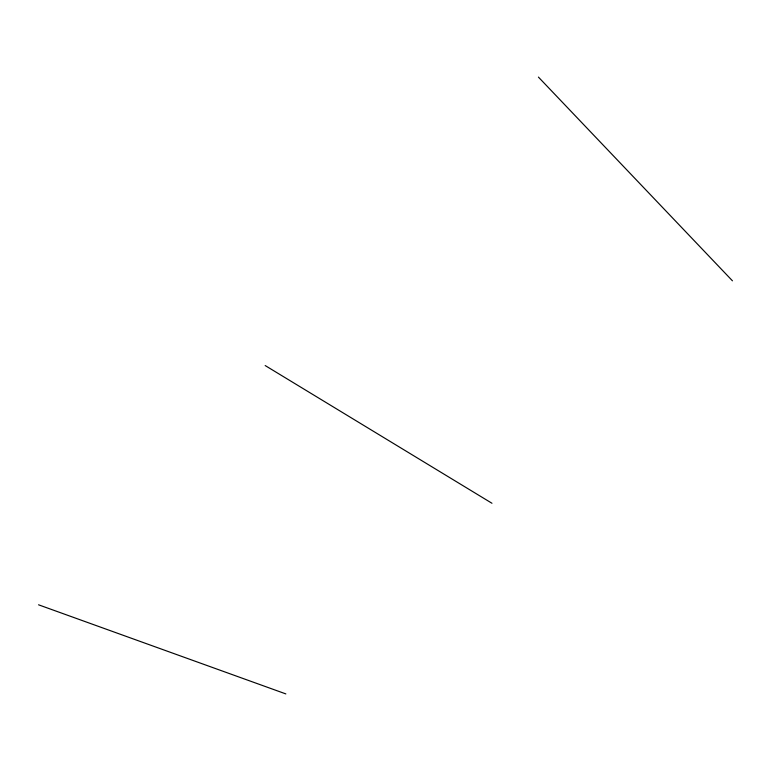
<?xml version="1.0" encoding="UTF-8"?>
<svg xmlns="http://www.w3.org/2000/svg" width="771" height="771" viewBox="0 0 771 771"><rect width="100%" height="100%" fill="white"/><g stroke="black" fill="none" stroke-linecap="round" stroke-linejoin="round"><path stroke-width="1.16" d="M38.55 604.801L285.848 693.91M265.176 365.55L491.965 503.27M538.418 77.09L732.45 280.827"/></g></svg>
